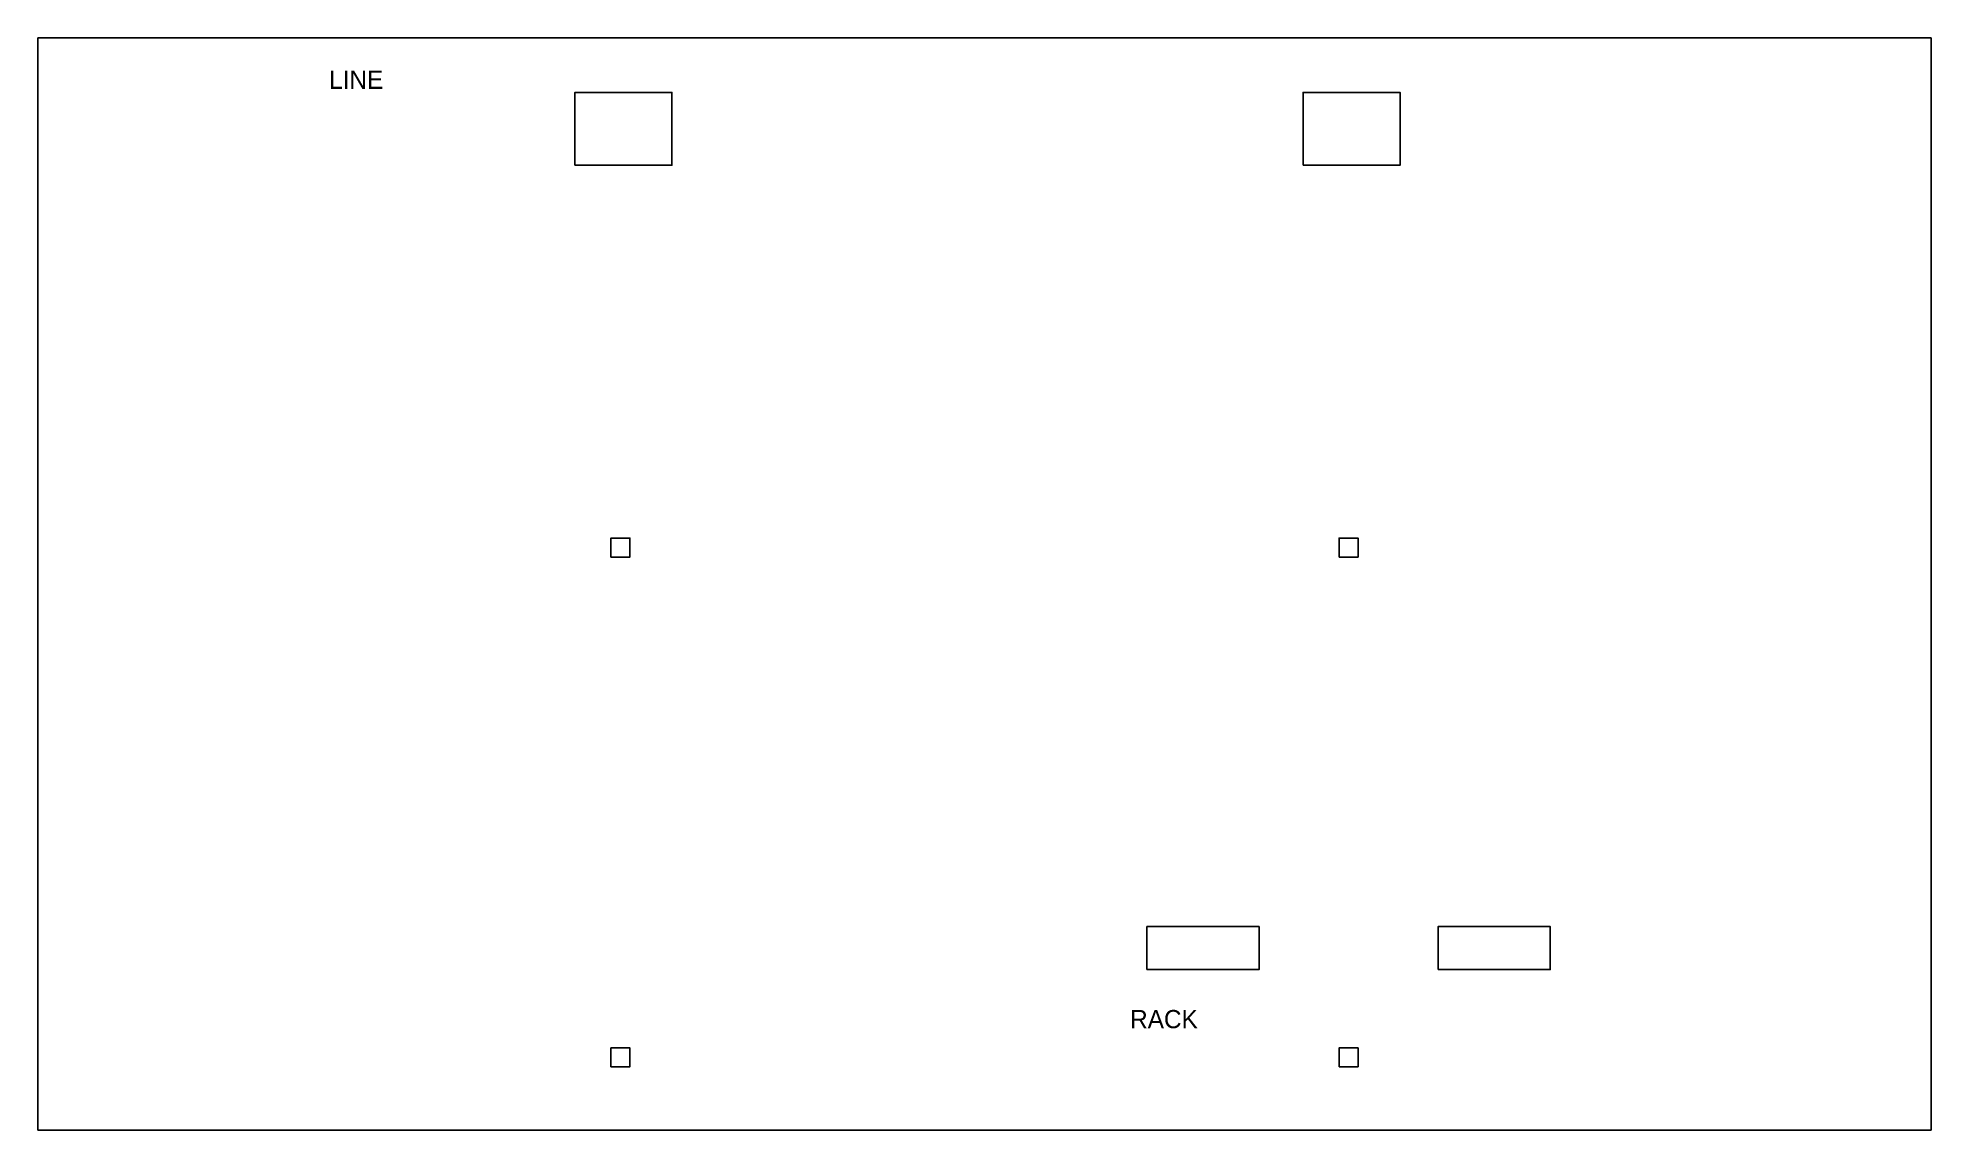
# Model space of a CAD drawing. Extents: x -6000 to 46000, y -8000 to 22000.
import ezdxf

# ---------------------------------------------------------------- set-up
doc = ezdxf.new("R2010")
doc.units = 0
for name, color, linetype in [('A-COLUMN', 8, 'CONTINUOUS'), ('A-WALL', 8, 'CONTINUOUS'), ('EQUIP', 9, 'CONTINUOUS')]:
    doc.layers.add(name, color=color, linetype=linetype)

msp = doc.modelspace()

# ---------------------------------------------------------------- linework, layer by layer
at = {"layer": 'A-COLUMN'}
for points in [[(9740, 7740), (10260, 7740), (10260, 8260), (9740, 8260)], [(29740, 7740), (30260, 7740), (30260, 8260), (29740, 8260)], [(9740, -6260), (10260, -6260), (10260, -5740), (9740, -5740)], [(29740, -6260), (30260, -6260), (30260, -5740), (29740, -5740)]]:
    msp.add_lwpolyline(points, close=True, dxfattribs=at)
at = {"layer": 'A-WALL'}
for p, q in [((46000, 22000), (-6000, 22000)), ((-6000, 22000), (-6000, -8000)), ((46000, -8000), (46000, 22000)), ((-6000, -8000), (46000, -8000))]:
    msp.add_line(p, q, dxfattribs=at)
at = {"layer": 'EQUIP'}
for points in [[(8750, 18500), (11415, 18500), (11415, 20500), (8750, 20500)], [(28750, 18500), (31415, 18500), (31415, 20500), (28750, 20500)], [(24460, -3590), (27540, -3590), (27540, -2410), (24460, -2410)], [(32460, -3590), (35540, -3590), (35540, -2410), (32460, -2410)]]:
    msp.add_lwpolyline(points, close=True, dxfattribs=at)

# ---------------------------------------------------------------- texts
for s, p in [('LINE', (2000, 20600)), ('RACK', (24000, -5200))]:
    msp.add_text(s, height=500, dxfattribs=at).set_placement(p)

doc.saveas('drawing.dxf')
